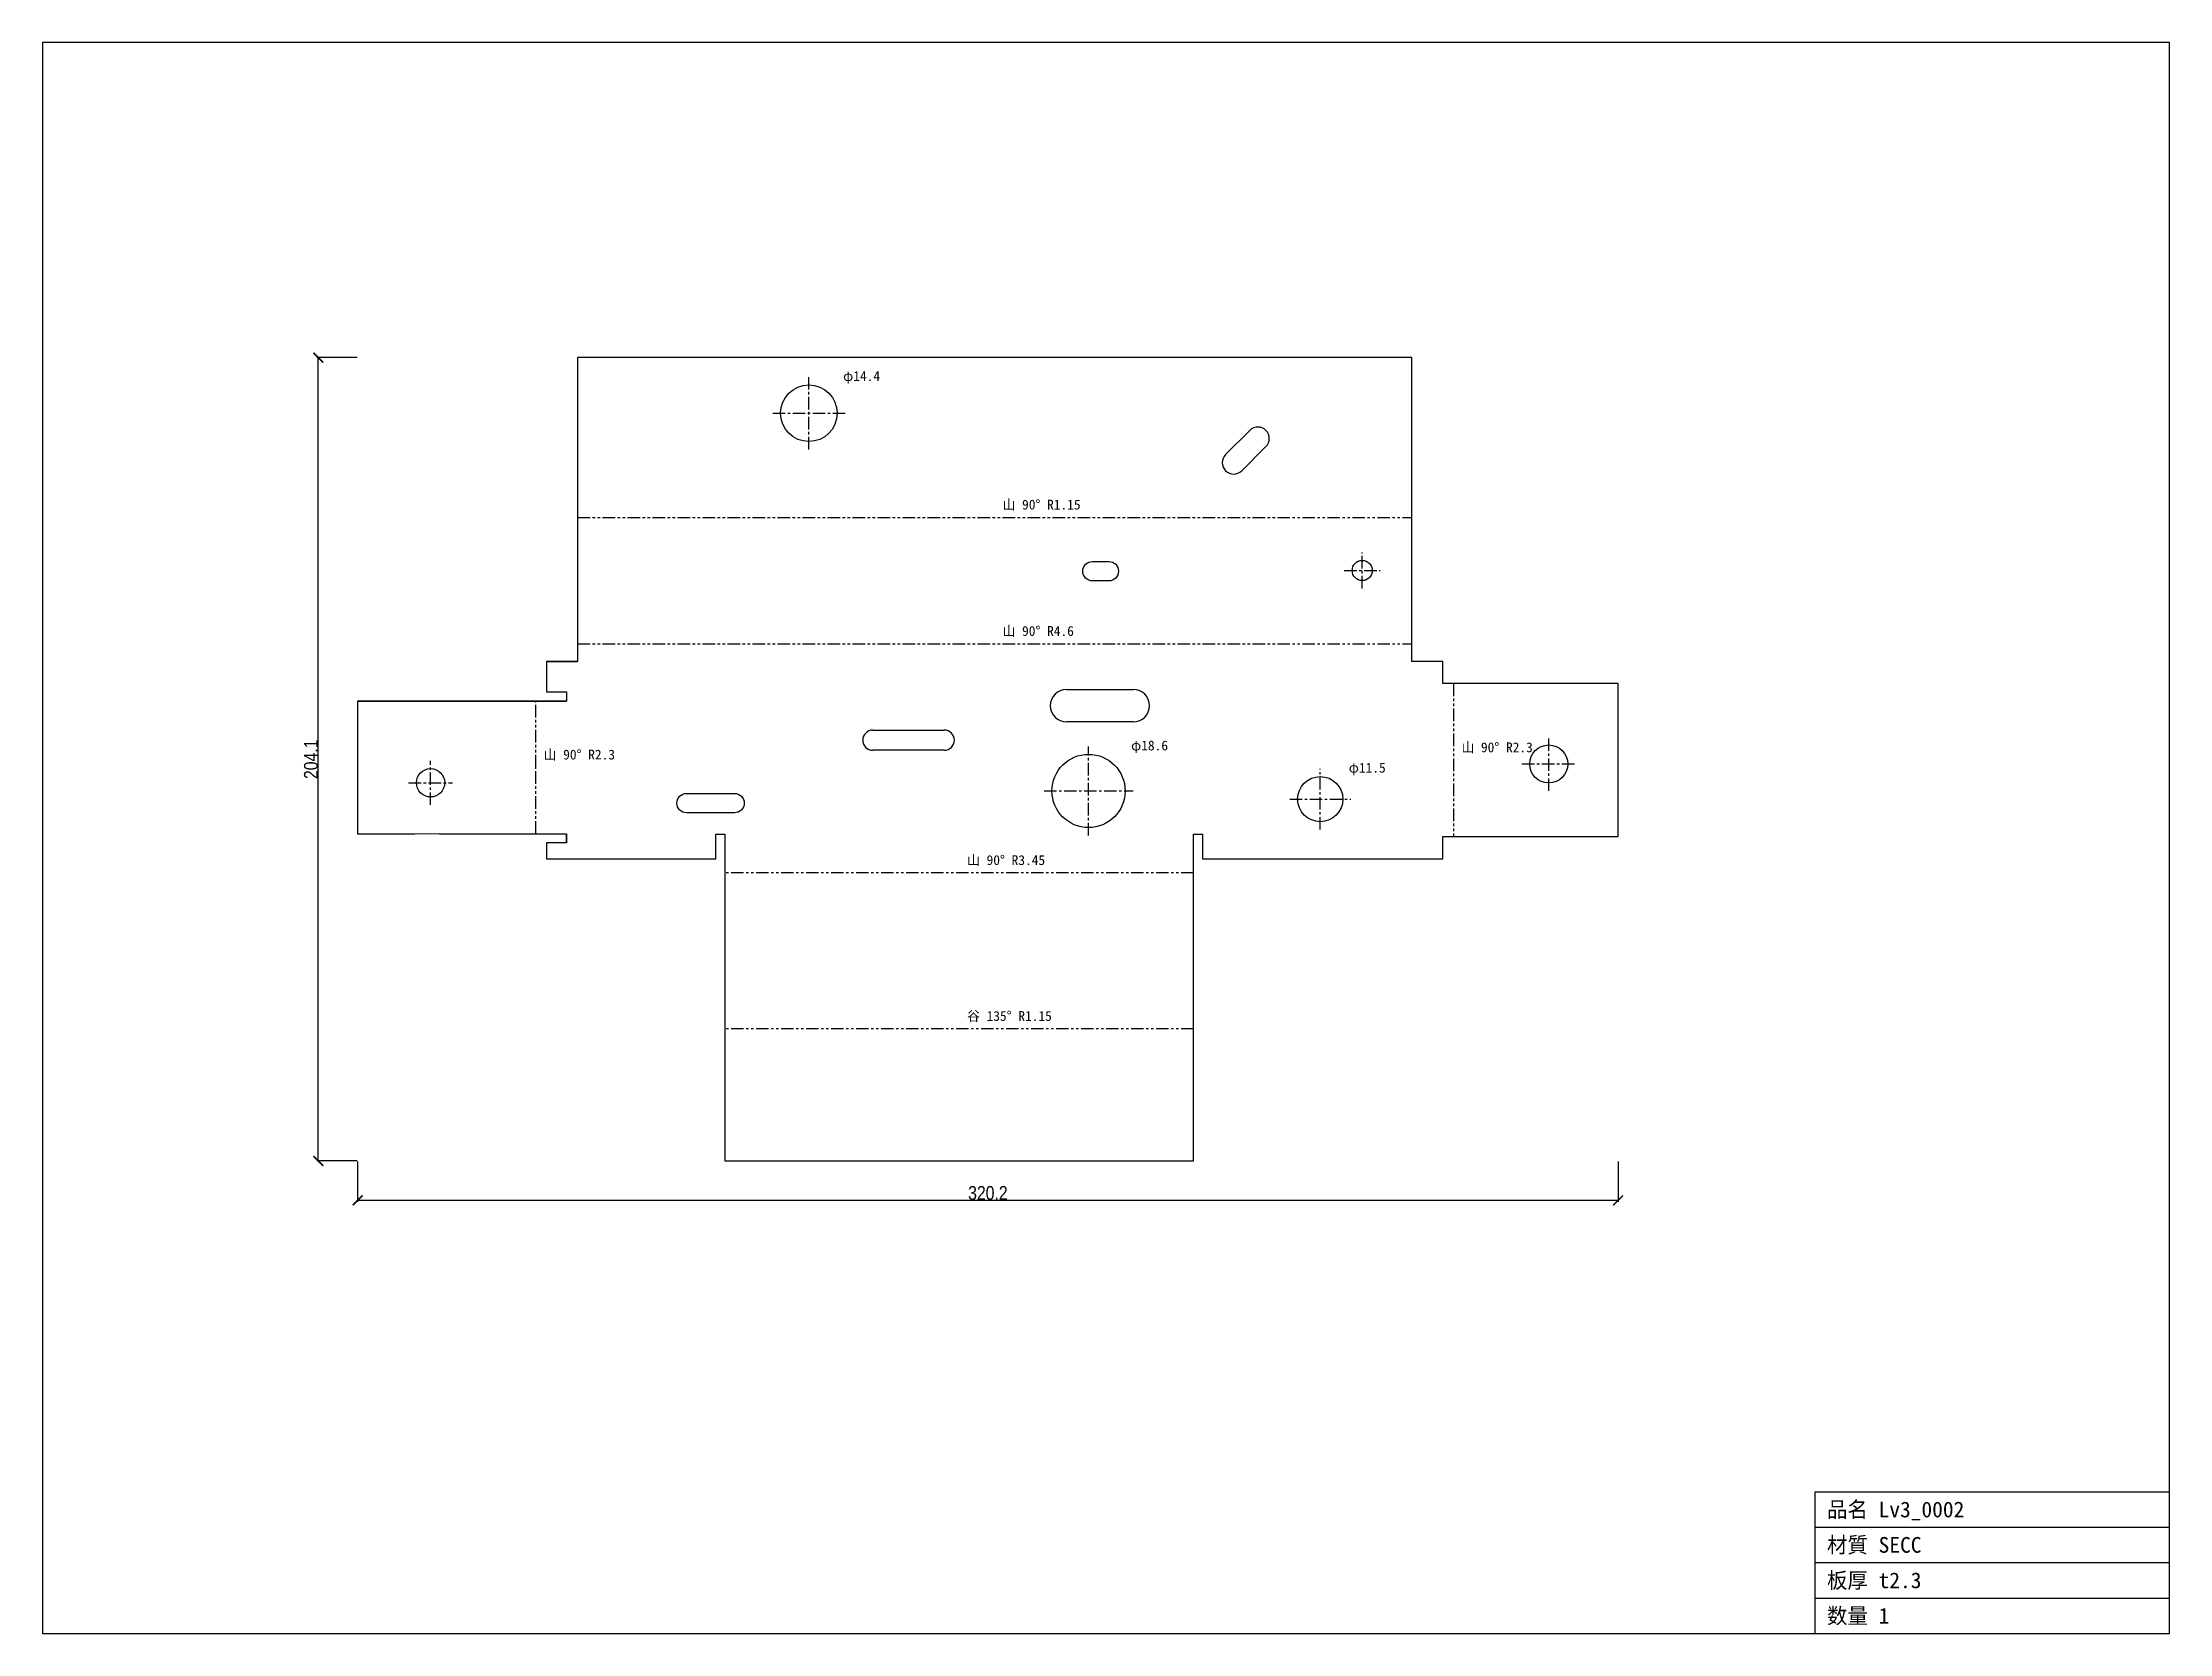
# Model space of a CAD drawing. Header units: millimetres. Extents: x -128 to 412, y -197 to 207.
import ezdxf

# ---------------------------------------------------------------- set-up
doc = ezdxf.new("R2010")
doc.units = ezdxf.units.MM
doc.linetypes.add('CENTER', pattern=[5.08, 3.175, -0.635, 0.635, -0.635])
doc.linetypes.add('PHANTOM', pattern=[6.35, 3.175, -0.635, 0.635, -0.635, 0.635, -0.635])
doc.styles.add('OpenSansCondensed-Light', font='OpenSansCondensed-Light.ttf')
doc.dimstyles.new('EZDXF', dxfattribs={"dimtxt": 0.25, "dimasz": 0.175, "dimexe": 0.375, "dimexo": 0.125, "dimgap": 0.1, "dimtad": 1, "dimlfac": 100, "dimzin": 12, "dimdsep": 46, "dimtxsty": 'OpenSansCondensed-Light', "dimblk": 'ARCHTICK', "dimcen": 2.5, "dimazin": 3, "dimtfac": 0.5, "dimtmove": 2, "dimatfit": 3})

# ---------------------------------------------------------------- blocks, each defined once
blk = doc.blocks.new('HOLE_D11_47')
blk.add_circle((0, 0), 5.74)
blk = doc.blocks.new('HOLE_D7_19')
blk.add_circle((0, 0), 3.6)
blk = doc.blocks.new('HOLE_D5_12')
blk.add_circle((0, 0), 2.56)
blk = doc.blocks.new('_ARCHTICK')
at = {"color": 0, "linetype": 'BYBLOCK', "const_width": 0.15}
blk.add_lwpolyline([(-0.5, -0.5), (0.5, 0.5)], dxfattribs=at)

msp = doc.modelspace()

# ---------------------------------------------------------------- linework, layer by layer
at = {"color": 7, "linetype": 'CONTINUOUS'}
for p, q in [((412.28, 207.36), (-128.02, 207.36)), ((-128.02, 207.36), (-128.02, -196.85)), ((412.28, -196.85), (412.28, 207.36)), ((219.82, 127.31), (7.9, 127.31)), ((7.9, 127.31), (7.9, 102.25)), ((219.82, 50.09), (219.82, 127.31)), ((172.51, 102.67), (178.65, 108.8)), ((182.76, 104.69), (176.63, 98.55)), ((7.9, 102.25), (7.9, 97.87)), ((7.9, 97.87), (7.9, 50.09)), ((1.75, 50.09), (0, 50.08)), ((0, 50.09), (7.9, 50.09)), ((0, 50.09), (0, 42.36)), ((3.03, 50.09), (1.75, 50.09)), ((3.72, 50.09), (3.03, 50.09)), ((7.9, 50.09), (3.72, 50.08)), ((227.72, 50.09), (219.82, 50.09)), ((227.72, 44.49), (227.72, 50.09)), ((253.28, 44.49), (227.72, 44.49)), ((255.12, 44.49), (253.28, 44.49)), ((272.23, 44.49), (255.12, 44.49)), ((272.23, 25.02), (272.23, 44.49)), ((-17.05, 40.06), (-47.97, 40.06)), ((-47.97, 40.06), (5.1, 40.06)), ((-47.97, 40.06), (-47.97, 6.35)), ((5.1, 40.06), (-17.05, 40.06)), ((0, 42.36), (5.1, 42.36)), ((5.1, 42.36), (5.1, 40.05)), ((132.09, 42.98), (149.09, 42.98)), ((82.9, 32.67), (88.59, 32.67)), ((88.59, 32.67), (101.04, 32.67)), ((149.09, 34.76), (132.09, 34.76)), ((101.04, 27.53), (82.9, 27.54)), ((272.23, 5.6), (272.23, 25.02)), ((-47.97, 6.35), (-33.46, 6.35)), ((-33.46, 6.35), (-27.19, 6.36)), ((-27.19, 6.35), (-17.43, 6.35)), ((-17.43, 6.35), (5.1, 6.35)), ((5.1, 6.35), (5.1, 4.05)), ((5.1, 4.05), (5.1, 6.35)), ((43.02, 0), (43.02, 6.25)), ((43.02, 6.25), (45.33, 6.25)), ((45.32, 6.25), (45.32, -76.8)), ((164.38, 6.25), (166.68, 6.25)), ((164.38, -76.8), (164.38, 6.25)), ((166.68, 6.25), (166.68, 3.82)), ((227.72, 0), (227.72, 5.6)), ((227.72, 5.6), (272.23, 5.6)), ((5.1, 4.05), (0, 4.05)), ((0, 4.05), (0, 0)), ((0, 0), (43.02, 0)), ((166.68, 3.82), (166.68, 2.89)), ((166.68, 2.89), (166.68, 2.71)), ((166.68, 2.71), (166.68, 0)), ((166.68, 0), (227.72, 0)), ((45.32, -76.8), (164.38, -76.8)), ((322.28, -196.85), (322.28, -160.85)), ((322.28, -160.85), (412.28, -160.85)), ((322.28, -169.85), (412.28, -169.85)), ((322.28, -178.85), (412.28, -178.85)), ((322.28, -187.85), (412.28, -187.85)), ((-128.02, -196.85), (412.28, -196.85))]:
    msp.add_line(p, q, dxfattribs=at)
at = {"color": 1, "linetype": 'CENTER'}
for p, q in [((66.66, 103.98), (66.66, 122.36)), ((57.47, 113.17), (75.85, 113.17)), ((207.22, 68.66), (207.22, 77.78)), ((202.66, 73.22), (211.78, 73.22)), ((137.7, 5.91), (137.7, 28.51)), ((254.6, 17.23), (254.6, 30.9)), ((-29.45, 13.68), (-29.45, 24.87)), ((196.56, 7.4), (196.56, 22.87)), ((247.77, 24.06), (261.44, 24.06)), ((-35.05, 19.28), (-23.86, 19.28)), ((126.4, 17.21), (149, 17.21)), ((188.83, 15.13), (204.3, 15.13))]:
    msp.add_line(p, q, dxfattribs=at)
at = {"color": 3, "linetype": 'PHANTOM'}
for p, q in [((7.9, 86.71), (219.82, 86.71)), ((7.9, 54.6), (219.82, 54.6)), ((230.43, 44.49), (230.43, 5.6)), ((-2.71, 23.2), (-2.71, 40.06)), ((-2.71, 6.35), (-2.71, 23.2)), ((164.38, -3.61), (45.32, -3.61)), ((164.38, -43.21), (45.32, -43.21))]:
    msp.add_line(p, q, dxfattribs=at)
at = {"color": 7, "linetype": 'CONTINUOUS'}
for points in [[(138.7, 75.51), (142.85, 75.51, -1), (142.85, 70.58), (138.7, 70.58, -1)], [(35.57, 16.58), (47.76, 16.58, -1), (47.76, 11.65), (35.57, 11.65, -1)]]:
    msp.add_lwpolyline(points, format="xyb", close=True, dxfattribs=at)
for centre, radius in [((66.66, 113.17), 7.19), ((254.6, 24.06), 4.83), ((137.7, 17.21), 9.3)]:
    msp.add_circle(centre, radius, dxfattribs=at)
for centre, radius, start, end in [((180.71, 106.75), 2.91, -45, 135), ((174.57, 100.61), 2.91, 135, -45), ((132.09, 38.87), 4.11, 90, -90), ((149.09, 38.87), 4.11, -90, 90), ((82.9, 30.1), 2.57, 90, -90), ((101.04, 30.1), 2.57, -90, 90)]:
    msp.add_arc(centre, radius, start, end, dxfattribs=at)

# ---------------------------------------------------------------- block references
for name, p in [('HOLE_D5_12', (207.22, 73.22)), ('HOLE_D7_19', (-29.45, 19.28)), ('HOLE_D11_47', (196.56, 15.13))]:
    msp.add_blockref(name, p, dxfattribs=at)

# ---------------------------------------------------------------- texts
at = {"color": 2}
for s, height, p in [('φ14.4', 2.5, (75.35, 121.36)), ('山 90° R1.15', 2.5, (115.86, 88.71)), ('山 90° R4.6', 2.5, (115.86, 56.6)), ('山 90° R2.3', 2.5, (-0.71, 25.2)), ('φ18.6', 2.5, (148.5, 27.51)), ('山 90° R2.3', 2.5, (232.43, 27.04)), ('φ11.5', 2.5, (203.8, 21.87)), ('山 90° R3.45', 2.5, (106.85, -1.61)), ('谷 135° R1.15', 2.5, (106.85, -41.21)), ('品名 Lv3_0002', 4, (325.28, -167.35)), ('材質 SECC', 4, (325.28, -176.35)), ('板厚 t2.3', 4, (325.28, -185.35)), ('数量 1', 4, (325.28, -194.35))]:
    msp.add_text(s, height=height, dxfattribs=at).set_placement(p)

# ---------------------------------------------------------------- dimensions: what is measured, and where the dimension line sits
at = {"color": 8}
msp.add_linear_dim(base=(-57.97, -76.8), p1=(-47.97, -76.8), p2=(-47.97, 127.31), angle=90, dimstyle='EZDXF', override={"dimtxt": 3.5, "dimasz": 2.5, "dimdec": 1, "dimlfac": 1}, dxfattribs=at).render()
msp.add_linear_dim(base=(-47.97, -86.8), p1=(-47.97, -76.8), p2=(272.23, -76.8), dimstyle='EZDXF', override={"dimtxt": 3.5, "dimasz": 2.5, "dimdec": 1, "dimlfac": 1}, dxfattribs=at).render()

doc.saveas('drawing.dxf')
